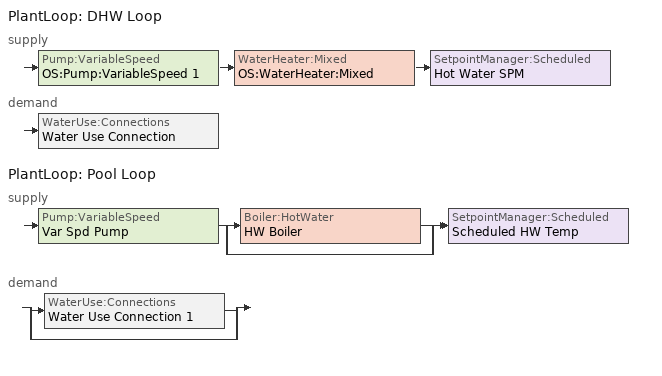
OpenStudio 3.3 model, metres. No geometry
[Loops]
PlantLoop 'DHW Loop'
 supply: Pump:VariableSpeed 'OS:Pump:VariableSpeed 1' > WaterHeater:Mixed 'OS:WaterHeater:Mixed' > SetpointManager:Scheduled 'Hot Water SPM'
 demand: WaterUse:Connections 'Water Use Connection'
PlantLoop 'Pool Loop'
 supply: Pump:VariableSpeed 'Var Spd Pump' > split
  | Boiler:HotWater 'HW Boiler'
  | bypass
  join > SetpointManager:Scheduled 'Scheduled HW Temp'
 demand: split
  | WaterUse:Connections 'Water Use Connection 1'
  | bypass
[Building]
Building 1: Space Type=Apartment; Default Construction Set=90.1-2019 CZ5 Appendix G; Default Schedule Set=90.1-2019 - MidriseApartment - Apartment Schedule Set
[ClimateZones]
Climate Zone Institution Name 1=ASHRAE; Climate Zone Document Name 1=ANSI/ASHRAE Standard 169; Climate Zone Document Year 1=2006; Climate Zone Value 1=5B; Climate Zone Institution Name 2=CEC; Climate Zone Document Name 2=California Climate Zone Descriptions; Climate Zone Document Year 2=1995
[Site]
Denver Intl Ap: Latitude {deg}=39.83; Longitude {deg}=-104.65; Time Zone {hr}=-7; Elevation {m}=1650
[SizingPeriod:DesignDay] Barometric Pressure {Pa}=83011; Sky Clearness=0; Rain Indicator=No; Snow Indicator=No; Day of Month=21; Daylight Saving Time Indicator=No; Dry-Bulb Temperature Range Modifier Type=DefaultMultipliers
Name | Maximum Dry-Bulb Temperature {C} | Daily Dry-Bulb Temperature Range {deltaC} | Wind Speed {m/s} | Wind Direction {deg} | Month | Day Type | Humidity Condition Type | Wetbulb or DewPoint at Maximum Dry-Bulb {C} | Solar Model Indicator | ASHRAE Clear Sky Optical Depth for Beam Irradiance | ASHRAE Clear Sky Optical Depth for Diffuse Irradiance | Enthalpy at Maximum Dry-Bulb {J/kg}
Denver Intl Ap Ann Clg .4% Condns DP=>MDB | 19.9 | 15.2 | 4.2 | 80 | 7 | SummerDesignDay | Dewpoint | 16 | ASHRAETau | 0.424 | 2.012
Denver Intl Ap Ann Hum_n 99.6% Condns DP=>MCDB | -11.7 | 0 | 3.3 | 160 | 12 | WinterDesignDay | Dewpoint | -21.5 | ASHRAEClearSky
Denver Intl Ap Ann Clg .4% Condns Enth=>MDB | 27 | 15.2 | 4.2 | 80 | 7 | SummerDesignDay | Enthalpy |  | ASHRAETau | 0.424 | 2.012 | 58300
Denver Intl Ap Ann Clg .4% Condns DB=>MWB | 34.6 | 15.2 | 4.2 | 80 | 7 | SummerDesignDay | Wetbulb | 15.7 | ASHRAETau | 0.424 | 2.012
Denver Intl Ap Ann Htg Wind 99.6% Condns WS=>MCDB | 1.8 | 0 | 14.1 | 160 | 12 | WinterDesignDay | Wetbulb | 1.8 | ASHRAEClearSky
Denver Intl Ap Ann Clg .4% Condns WB=>MDB | 27.3 | 15.2 | 4.2 | 80 | 7 | SummerDesignDay | Wetbulb | 18.3 | ASHRAETau | 0.424 | 2.012
Denver Intl Ap Ann Htg 99.6% Condns DB | -17.4 | 0 | 3.3 | 160 | 12 | WinterDesignDay | Wetbulb | -17.4 | ASHRAEClearSky
[Material] Thermal Absorptance=0.9
Name | Roughness | Thickness {m} | Conductivity {W/m-K} | Density {kg/m3} | Specific Heat {J/kg-K} | Solar Absorptance | Visible Absorptance
MAT-CC05 4 HW CONCRETE | Rough | 0.1016 | 1.311 | 2240 | 836.8 | 0.7 | 0.7
F08 Metal surface | Smooth | 0.0008 | 45.28 | 7824 | 500 | 0.7 | 0.7
I01 25mm insulation board | MediumRough | 0.0254 | 0.03 | 43 | 1210 | 0.7 | 0.7
M11 100mm lightweight concrete | MediumRough | 0.1016 | 0.53 | 1280 | 840 | 0.7 | 0.7
F16 Acoustic tile | MediumSmooth | 0.0191 | 0.06 | 368 | 590 | 0.7 | 0.7
G05 25mm wood | MediumSmooth | 0.0254 | 0.15 | 608 | 1630 | 0.7 | 0.7
G01a 19mm gypsum board | MediumSmooth | 0.019 | 0.16 | 800 | 1090 | 0.7 | 0.7
1/2IN Gypsum 1 | Smooth | 0.01271 | 0.16 | 784.9 | 830 | 0.92 | 0.92
Roof Membrane 1 | VeryRough | 0.0095 | 0.16 | 1121.29 | 1460 | 0.7 | 0.7
Metal Decking 1 | MediumSmooth | 0.001524 | 45.006 | 7680 | 418.4 | 0.7 | 0.3
Roof Insulation U-0.063 | MediumRough | 0.127246 | 0.049 | 265 | 836.8 | 0.7 | 0.7
Wall Insulation U-0.064 | MediumRough | 0.0971701 | 0.045 | 265 | 836.8 | 0.7 | 0.7
[Construction]
ExtSlabCarpet 4in ClimateZone 1-8: MAT-CC05 4 HW CONCRETE, CP02 CARPET PAD
Exterior Door: F08 Metal surface, I01 25mm insulation board
Interior Ceiling: M11 100mm lightweight concrete, F05 Ceiling air space resistance, F16 Acoustic tile
Interior Door; Interior Partition: G05 25mm wood
Interior Wall: G01a 19mm gypsum board, F04 Wall air space resistance, G01a 19mm gypsum board
Interior Window: Clear 3mm
Interior Floor 1: F16 Acoustic tile, F05 Ceiling air space resistance, M11 100mm lightweight concrete
90.1-2007 Nonres 5B Skylight without Curb: Theoretical Glass [146]
90.1-2007 Nonres 5B Window NonMetal framing: Window Material Simple Glazing 90.1 CZ5 NonMetal Framing
90.1-2019 Nonres 5B Roof IEAD (U-0.063) App G: Roof Membrane 1, Roof Insulation U-0.063, Metal Decking 1
90.1-2019 Nonres 5B Ext Wall Steel-framed (U-0.064) App G: MAT-SHEATH 1, Wall Insulation U-0.064, 1/2IN Gypsum 1
[Material:NoMass] Thermal Absorptance=0.9; Solar Absorptance=0.7
Name | Roughness | Thermal Resistance {m2-K/W} | Visible Absorptance
CP02 CARPET PAD | Smooth | 0.1 | 0.8
MAT-SHEATH 1 | Rough | 0.36256 | 0.7
[Material:AirGap]
Name | Thermal Resistance {m2-K/W}
F05 Ceiling air space resistance | 0.18
F04 Wall air space resistance | 0.15
[WindowMaterial:Glazing] Optical Data Type=SpectralAverage; Thickness {m}=0.003; Infrared Transmittance at Normal Incidence=0
Name | Solar Transmittance at Normal Incidence | Front Side Solar Reflectance at Normal Incidence | Back Side Solar Reflectance at Normal Incidence | Visible Transmittance at Normal Incidence | Front Side Visible Reflectance at Normal Incidence | Back Side Visible Reflectance at Normal Incidence | Front Side Infrared Hemispherical Emissivity | Back Side Infrared Hemispherical Emissivity | Conductivity {W/m-K} | Dirt Correction Factor for Solar and Visible Transmittance | Solar Diffusing
Clear 3mm | 0.837 | 0.075 | 0 | 0.898 | 0.081 | 0 | 0.84 | 0.84 | 0.9 | 1 | Yes
Theoretical Glass [146] | 0.481761 | 0.468239 | 0.468239 | 0.621562 | 0.328438 | 0.328438 | 0.9 | 0.9 | 0.03026
[DefaultSurfaceConstructions]
Name | Floor Construction | Wall Construction | Roof Ceiling Construction
Default Surface Constructions 175 adj ext wall insulation adj ext roof insulation 3 | ExtSlabCarpet 4in ClimateZone 1-8 | 90.1-2019 Nonres 5B Ext Wall Steel-framed (U-0.064) App G | 90.1-2019 Nonres 5B Roof IEAD (U-0.063) App G
Default Surface Constructions 189 | Interior Floor 1 | Interior Wall | Interior Ceiling
Default Surface Constructions 190 | 90.1-2019 Slab on Grade App G (UPDATE AREA AND PERIM) | 90.1 2019 Nonres 5B Below Grade Walls C-1.14 App G (UPDATE HEIGHT) | ExtSlabCarpet 4in ClimateZone 1-8
[DefaultSubSurfaceConstructions]
Name | Fixed Window Construction | Operable Window Construction | Door Construction | Skylight Construction | Tubular Daylight Dome Construction | Tubular Daylight Diffuser Construction
Default Sub Surface Constructions 129 | 90.1-2007 Nonres 5B Window NonMetal framing | 90.1-2007 Nonres 5B Window NonMetal framing | Exterior Door | 90.1-2007 Nonres 5B Skylight without Curb | Interior Window | Interior Window
Default Sub Surface Constructions 130 | Interior Window | Interior Window | Interior Door
[WindowMaterial:SimpleGlazingSystem]
Window Material Simple Glazing 90.1 CZ5 NonMetal Framing: U-Factor {W/m2-K}=1.98739; Solar Heat Gain Coefficient=0.4; Visible Transmittance=0.5
[DefaultConstructionSet]
90.1-2019 CZ5 Appendix G: Default Exterior Surface Constructions=Default Surface Constructions 175 adj ext wall insulation adj ext roof insulation 3; Default Interior Surface Constructions=Default Surface Constructions 189; Default Ground Contact Surface Constructions=Default Surface Constructions 190; Default Exterior SubSurface Constructions=Default Sub Surface Constructions 129; Default Interior SubSurface Constructions=Default Sub Surface Constructions 130; Interior Partition Construction=Interior Partition
[Construction:FfactorGroundFloor]
90.1-2019 Slab on Grade App G (UPDATE AREA AND PERIM): F-Factor {W/m-K}=1.26344; Area {m2}=371.612; PerimeterExposed {m}=304.8
[Construction:CfactorUndergroundWall]
90.1 2019 Nonres 5B Below Grade Walls C-1.14 App G (UPDATE HEIGHT): C-Factor {W/m2-K}=6.47322; Height {m}=0.1
[SpaceType]
Apartment: Default Schedule Set=90.1-2019 - MidriseApartment - Apartment Schedule Set; Standards Building Type=MidriseApartment; Standards Space Type=Apartment
[DefaultScheduleSet]
90.1-2019 - MidriseApartment - Apartment Schedule Set: Number of People Schedule=MidriseApartment Apartment Occ; People Activity Level Schedule=MidriseApartment Office Activity; Lighting Schedule=MidriseApartment Apartment Light; Electric Equipment Schedule=MidriseApartment Apartment Equip; Infiltration Schedule=MidriseApartment Corridor Infil
[Lights:Definition]
90.1-2019 - MidriseApartment - Apartment Lights Definition: Design Level Calculation Method=Watts/Area; Watts per Space Floor Area {W/m2}=4.84376
[Lights]
90.1-2016 -MidriseApartment - Apartment Lights: Lights Definition=90.1-2019 - MidriseApartment - Apartment Lights Definition; Space or SpaceType=Apartment
[People:Definition]
90.1-2016 - MidriseApartment - Apartment People Definition: Number of People Calculation Method=People/Area; People per Space Floor Area {person/m2}=0.0283091; Fraction Radiant=0.3
[People]
90.1-2016 - MidriseApartment - Apartment People: People Definition=90.1-2016 - MidriseApartment - Apartment People Definition; Space or SpaceType=Apartment; Activity Level Schedule=MidriseApartment Activity
[SpaceInfiltration:DesignFlowRate]
90.1-2016- MidriseApartment - Apartment Infiltration: Space or SpaceType=Apartment; Schedule=Always On; Design Flow Rate Calculation Method=Flow/ExteriorWallArea; Flow per Exterior Surface Area {m3/s-m2}=0.00164; Air Changes per Hour {1/hr}=0.5; Constant Term Coefficient=0; Temperature Term Coefficient=0.005; Velocity Squared Term Coefficient=0.0256
[ElectricEquipment:Definition]
90.1-2016 - MidriseApartment - Apartment Electric Equipment Definition: Design Level Calculation Method=Watts/Area; Watts per Space Floor Area {W/m2}=8.93405; Fraction Radiant=0
[ElectricEquipment]
90.1-2016 - MidriseApartment - Apartment Electric Equipment: Electric Equipment Definition=90.1-2016 - MidriseApartment - Apartment Electric Equipment Definition; Space or SpaceType=Apartment
[WaterUse:Connections]
Name | Water Use Equipment Name 1
Water Use Connection | DHW Equipment
Water Use Connection 1 | Pool Water Use Equipment
[WaterUse:Equipment]
Name | Water Use Equipment Definition | Flow Rate Fraction Schedule
DHW Equipment | DHW Equipment Load | DHW Flow Rate Sch
Pool Water Use Equipment | Pool Equipment Load | Pool Flow Sch
[WaterUse:Equipment:Definition] Peak Flow Rate {m3/s}=6.31e-05
Name | Target Temperature Schedule | Sensible Fraction Schedule | Latent Fraction Schedule
DHW Equipment Load | DHW Setpoint Sch | DHW Sensible Sch | DHW Latent Sch
Pool Equipment Load | Pool Setpoint Sch | Pool Sensible Fraction Sch | Pool Latent Fraction Sch
[PlantLoop] Glycol Concentration=0; Plant Loop Volume {m3}=Autocalculate; Load Distribution Scheme=Optimal
Name | Fluid Type | Minimum Loop Temperature {C}
DHW Loop
Pool Loop | Water | 10
[Sizing:Plant] Loop Type=Heating; Sizing Option=NonCoincident; Zone Timesteps in Averaging Window=1; Coincident Sizing Factor Mode=None
Name | Design Loop Exit Temperature {C} | Loop Design Temperature Difference {deltaC}
DHW Loop | 60 | 50
Pool Loop | 32.2222 | 22.2222
[WaterHeater:Mixed]
OS:WaterHeater:Mixed: Tank Volume {m3}=0.3785; Setpoint Temperature Schedule=Water Heater Setpoint Temperature; Deadband Temperature Difference {deltaC}=2; Maximum Temperature Limit {C}=82.22; Heater Control Type=Cycle; Heater Maximum Capacity {W}=845000; Heater Fuel Type=NaturalGas; Heater Thermal Efficiency=0.8; Off Cycle Parasitic Fuel Consumption Rate {W}=20; Off Cycle Parasitic Fuel Type=NaturalGas; Off Cycle Parasitic Heat Fraction to Tank=0.8; On Cycle Parasitic Fuel Type=NaturalGas; Ambient Temperature Indicator=Schedule; Ambient Temperature Schedule=Water Heater Ambient Temperature; Off Cycle Loss Coefficient to Ambient Temperature {W/K}=6; On Cycle Loss Coefficient to Ambient Temperature {W/K}=6; Use Side Effectiveness=1; Source Side Effectiveness=1; Use Side Design Flow Rate {m3/s}=autosize; Source Side Design Flow Rate {m3/s}=autosize; Indirect Water Heating Recovery Time {hr}=1.5; Source Side Flow Control Mode=IndirectHeatPrimarySetpoint
[WaterHeater:Sizing]
OS:WaterHeater:Mixed: Design Mode=PeakDraw; Time Storage Can Meet Peak Draw {hr}=0.538503; Time for Tank Recovery {hr}=0; Nominal Tank Volume for Autosizing Plant Connections {m3}=1
[SetpointManager:Scheduled] Control Variable=Temperature
Name | Schedule
Hot Water SPM | DHW Setpoint Sch
Scheduled HW Temp | Pool Setpoint Sch
[Pump:VariableSpeed] Skin Loss Radiative Fraction=0.5; Design Power Sizing Method=PowerPerFlowPerPressure; Design Electric Power per Unit Flow Rate {W/(m3/s)}=348701.1; Design Shaft Power per Unit Flow Rate per Unit Head {W-s/m3-Pa}=1.28205; Design Minimum Flow Rate Fraction=0
OS:Pump:VariableSpeed 1; Var Spd Pump
[Exterior:Lights:Definition]
600.0 w Exterior Lighting Definition: Design Level {W}=600
[Exterior:Lights]
600.0 w Exterior Light: Exterior Lights Definition=600.0 w Exterior Lighting Definition; Schedule=600.0 w Exterior Lights Sch; Control Option=AstronomicalClock
[BuildingStory] Nominal Z Coordinate {m}=0
Name | Nominal Floor to Floor Height {m}
Building Story 1; Building Story 2; Building Story 6; Building Story 7 | 4.8768
Building Story 3; Building Story 4; Building Story 5 | 3.556
Building Story 8; Building Story 9; Building Story 10; Building Story 11; Building Story 12; Building Story 13; Building Story 14; Building Story 15 | 2.7686
Building Story 16; Building Story 17; Building Story 18; Building Story 19 | 3.0734
[Boiler:HotWater]
HW Boiler: Efficiency Curve Temperature Evaluation Variable=LeavingBoiler; Normalized Boiler Efficiency Curve=Boiler Efficiency; Water Outlet Upper Temperature Limit {C}=99; Boiler Flow Mode=LeavingSetpointModulated; Parasitic Electric Load {W}=0; Sizing Factor=1
[Schedule:Ruleset]
Name | Default Day Schedule | Summer Design Day Schedule | Winter Design Day Schedule
MidriseApartment Apartment Light | MidriseApartment Apartment Light Default Schedule | MidriseApartment Apartment Light Summer Design Day | MidriseApartment Apartment Light Winter Design Day
MidriseApartment Apartment Occ | MidriseApartment Apartment Occ Default Schedule | MidriseApartment Apartment Occ Summer Design Day | MidriseApartment Apartment Occ Winter Design Day
MidriseApartment Activity | MidriseApartment Activity Default Schedule | MidriseApartment Activity Summer Design Day | MidriseApartment Activity Winter Design Day
MidriseApartment Corridor Infil | MidriseApartment Infil Default Schedule | MidriseApartment Infil Summer Design Day | MidriseApartment Infil Winter Design Day
MidriseApartment Apartment Equip | MidriseApartment Apartment Equip Default Schedule | MidriseApartment Apartment Equip Summer Design Day | MidriseApartment Apartment Equip Winter Design Day
DHW Sensible Sch | Schedule Day 1
DHW Latent Sch | Schedule Day 2
DHW Setpoint Sch | Schedule Day 3
DHW Flow Rate Sch | Schedule Day 4
Water Heater Setpoint Temperature | Water Heater Setpoint Temperature Default
Water Heater Ambient Temperature | Water Heater Ambient Temperature Default
Always On | Schedule Day 9
MidriseApartment Office Activity | MidriseApartment Activity Default Schedule 1 | MidriseApartment Activity Summer Design Day 1 | MidriseApartment Activity Winter Design Day 1
Pool Setpoint Sch | Schedule Day 14
Pool Sensible Fraction Sch | Schedule Day 16
Pool Latent Fraction Sch | Schedule Day 29
Pool Flow Sch | Schedule Day 30
[Schedule:Day]
MidriseApartment Apartment Light Default Schedule: 5, 0, 0.0174, 6, 0, 0.1026, 7, 0, 0.1154, 8, 0, 0.1023, 15, 0, 0.0278, 16, 0, 0.0529, 17, 0, 0.1154, 18, 0, 0.166, 19, 0, 0.2167, 20, 0, 0.256, 21, 0, 0.2613, 22, 0, 0.1742, 23, 0, 0.0906, 24, 0, 0.0418
MidriseApartment Apartment Light Summer Design Day; MidriseApartment Apartment Light Winter Design Day: 4, 0, 0.067, 5, 0, 0.187, 6, 0, 0.394, 7, 0, 0.44, 8, 0, 0.393, 9, 0, 0.172, 15, 0, 0.119, 16, 0, 0.206, 17, 0, 0.439, 18, 0, 0.616, 19, 0, 0.829, 20, 0, 0.986, 21, 0, 1, 22, 0, 0.692, 23, 0, 0.384, 24, 0, 0.16
MidriseApartment Apartment Occ Default Schedule: 7, 0, 1, 8, 0, 0.85, 9, 0, 0.39, 16, 0, 0.25, 17, 0, 0.5, 21, 0, 0.87, 24, 0, 1
MidriseApartment Apartment Occ Summer Design Day; MidriseApartment Apartment Occ Winter Design Day: 7, 0, 1, 8, 0, 0.85, 9, 0, 0.39, 16, 0, 0.25, 17, 0, 0.3, 18, 0, 0.52, 21, 0, 0.87, 24, 0, 1
MidriseApartment Activity Default Schedule; MidriseApartment Activity Summer Design Day; MidriseApartment Activity Winter Design Day; MidriseApartment Activity Default Schedule 1; MidriseApartment Activity Summer Design Day 1; MidriseApartment Activity Winter Design Day 1: 24, 0, 120
MidriseApartment Infil Default Schedule; MidriseApartment Infil Summer Design Day; MidriseApartment Infil Winter Design Day; Schedule Day 1; Schedule Day 9; Schedule Day 16; Schedule Day 30: 24, 0, 1
MidriseApartment Apartment Equip Default Schedule: 7, 0, 0.15, 9, 0, 0.4, 16, 0, 0.2, 17, 0, 0.25, 20, 0, 0.45, 21, 0, 0.35, 23, 0, 0.25, 24, 0, 0.15
MidriseApartment Apartment Equip Summer Design Day; MidriseApartment Apartment Equip Winter Design Day: 1, 0, 0.45, 2, 0, 0.41, 3, 0, 0.39, 5, 0, 0.38, 6, 0, 0.43, 7, 0, 0.54, 8, 0, 0.65, 9, 0, 0.66, 10, 0, 0.67, 11, 0, 0.69, 12, 0, 0.7, 13, 0, 0.69, 14, 0, 0.66, 15, 0, 0.65, 16, 0, 0.68, 17, 0, 0.8, 19, 0, 1, 20, 0, 0.93, 21, 0, 0.89, 22, 0, 0.85, 23, 0, 0.71, 24, 0, 0.58
Schedule Day 2: 24, 0, 0
Schedule Day 3; Water Heater Setpoint Temperature Default: 24, 0, 60
Schedule Day 4: 6, 0, 0.05, 7, 0, 0.3, 8, 0, 0.5, 9, 0, 0.4, 10, 0, 0.3, 11, 0, 0.3, 12, 0, 0.35, 13, 0, 0.4, 14, 0, 0.35, 15, 0, 0.35, 16, 0, 0.3, 17, 0, 0.3, 18, 0, 0.5, 19, 0, 0.5, 20, 0, 0.4, 21, 0, 0.35, 22, 0, 0.45, 23, 0, 0.3, 24, 0, 0.05
Water Heater Ambient Temperature Default: 24, 0, 22
Schedule Day 8: 4, 0, 0.0174, 5, 0, 0.0488, 6, 0, 0.1032, 7, 0, 0.1137, 8, 0, 0.103, 9, 0, 0.0523, 15, 0, 0.0383, 16, 0, 0.0558, 17, 0, 0.1129, 18, 0, 0.15, 19, 0, 0.2163, 20, 0, 0.2611, 21, 0, 0.2613, 22, 0, 0.1951, 23, 0, 0.1214, 24, 0, 0.0418
Schedule Day 14: 24, 0, 32.2222
Schedule Day 29: 24, 0, 0.5
[Schedule:Rule]
Schedule Rule 1: Schedule Ruleset=MidriseApartment Apartment Light; Rule Order=0; Day Schedule=Schedule Day 8; Apply Sunday=Yes; Apply Saturday=Yes
[Schedule:Constant]
600.0 w Exterior Lights Sch: Value=1
[Curve:Biquadratic]
Boiler Efficiency: Coefficient1 Constant=1; Coefficient2 x=0; Coefficient3 x**2=0; Coefficient4 y=0; Coefficient5 y**2=0; Coefficient6 x*y=0; Minimum Value of x=0; Maximum Value of x=1; Minimum Value of y=0; Maximum Value of y=1
